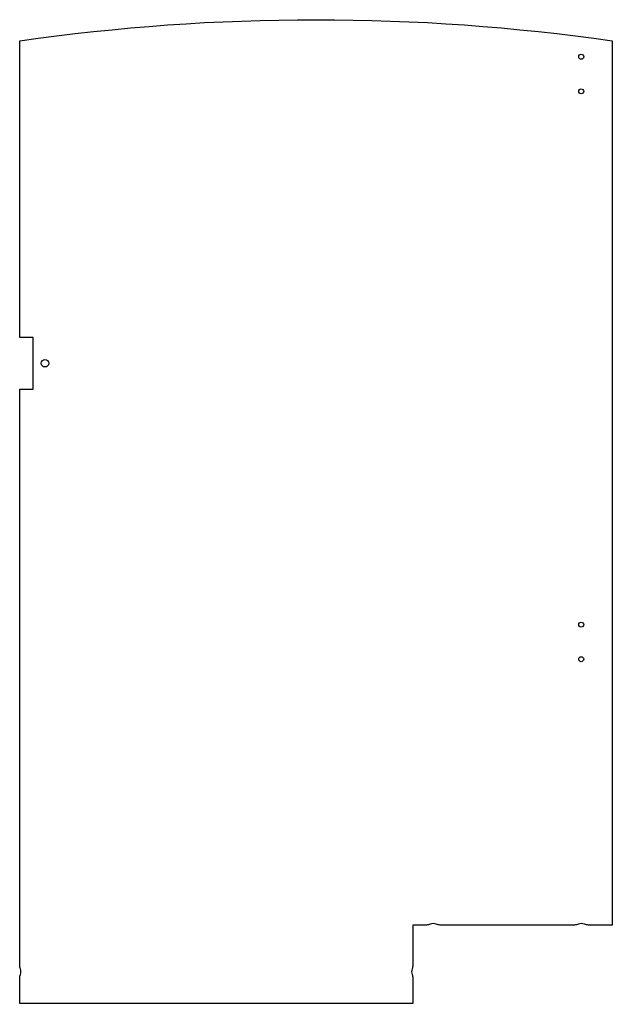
# Model space of a CAD drawing. Header units: millimetres. Extents: x -120 to 120, y -204 to 195.
import ezdxf

# ---------------------------------------------------------------- set-up
doc = ezdxf.new("R2010")
doc.units = ezdxf.units.MM
doc.layers.get('0').update_dxf_attribs({"linetype": 'CONTINUOUS'})

msp = doc.modelspace()

# ---------------------------------------------------------------- linework, layer by layer
msp.add_lwpolyline([(-120, -193.31, -0.09535), (-119.71, -191.83, 0.19245), (-119.71, -189.6, -0.09535), (-120, -188.12), (-120, 45.2), (-114.5, 45.2), (-114.5, 66.2), (-120, 66.2), (-120, 186.28, -0.071427), (120, 186.28), (120, -171.81), (110.31, -171.81, -0.103572), (108.7, -171.48, 0.209391), (106.3, -171.48, -0.103572), (104.69, -171.81), (50.31, -171.81, -0.103572), (48.7, -171.48, 0.209391), (46.3, -171.48, -0.103572), (44.69, -171.81), (39.2, -171.81), (39.2, -188.12, -0.09521), (38.91, -189.6, 0.192162), (38.91, -191.83, -0.09521), (39.2, -193.31), (39.2, -203.52), (-120, -203.52)], format="xyb", close=True)
for centre, radius in [((107.4, 179.85), 1), ((107.4, 165.85), 1), ((-109.75, 55.7), 1.5), ((107.4, -50.15), 1), ((107.4, -64.15), 1)]:
    msp.add_circle(centre, radius)

doc.saveas('drawing.dxf')
